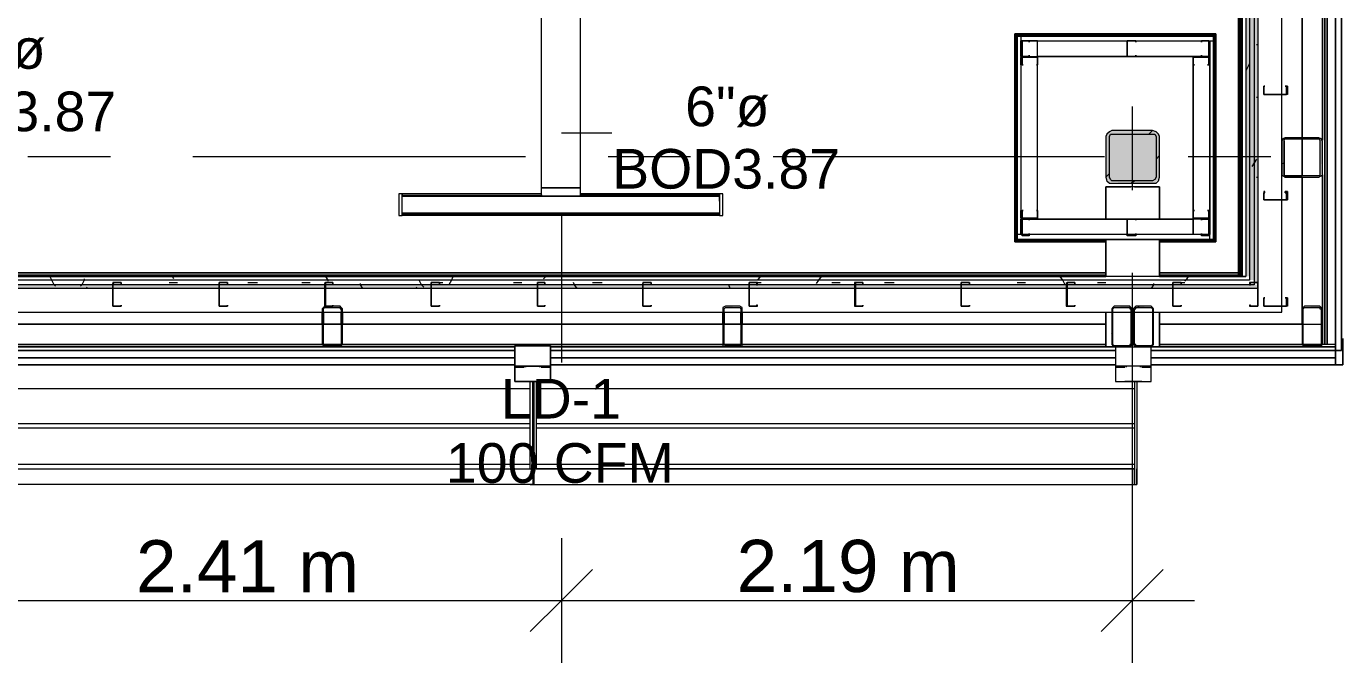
# Model space of a CAD drawing. Header units: metres. Extents: x -2 to 237, y -8 to 52.
# Drawn here: x 53.97 to 59.01, y 8.7 to 11.14 of the extents above; entities that cross this region are included whole.
import ezdxf

# ---------------------------------------------------------------- set-up
doc = ezdxf.new("R2010")
doc.units = ezdxf.units.M
doc.layers.add('HVAC - Ductos', color=5, linetype='Continuous', lineweight=0)
doc.layers.add('PDF3_Text', color=7, linetype='Continuous', lineweight=0)
doc.layers.add('PDF3_Geometry', color=7, linetype='Continuous', lineweight=0, true_color=0xaaaaaa)
doc.layers.add('PDF3_Solid Fills', color=7, linetype='Continuous', lineweight=0, true_color=0xffffff)
doc.styles.add('PDF Helvetica', font='')
doc.styles.get('PDF Helvetica').set_extended_font_data('Helvetica')

msp = doc.modelspace()

# ---------------------------------------------------------------- hatches: boundary and pattern name
at = {"layer": 'PDF3_Solid Fills', "lineweight": 0, "transparency": 33554559}
h = msp.add_hatch(color=256, dxfattribs=at)
h.paths.add_polyline_path([(58.6858, 35.7008), (58.6858, 47.9155), (58.6721, 47.9155), (58.6721, 35.7008)])
h.paths.add_polyline_path([(58.6858, 22.4869), (58.6721, 22.4869), (58.6721, 10.1576), (58.6858, 10.1576)])
h.paths.add_polyline_path([(58.6858, 23.9902), (58.6721, 23.9902), (58.6721, 22.5006), (58.6858, 22.5006)])
h.paths.add_polyline_path([(58.6858, 34.1699), (58.6721, 34.1699), (58.6721, 24.0086), (58.6858, 24.0086)])
h.paths.add_polyline_path([(58.6858, 35.6871), (58.6721, 35.6871), (58.6721, 34.1837), (58.6858, 34.1837)])
h = msp.add_hatch(color=256, dxfattribs=at)
h.paths.add_polyline_path([(58.6399, 35.7008), (58.6537, 35.7008), (58.6537, 47.8834), (58.6399, 47.8834)])
h.paths.add_polyline_path([(58.6399, 24.0086), (58.6537, 24.0086), (58.6537, 34.1699), (58.6399, 34.1699)])
h.paths.add_polyline_path([(58.6399, 22.5006), (58.6537, 22.5006), (58.6537, 23.9902), (58.6399, 23.9902)])
h.paths.add_polyline_path([(58.6537, 22.4869), (58.6399, 22.4869), (58.6399, 10.1851), (58.6537, 10.1851)])
h.paths.add_polyline_path([(58.6399, 34.1837), (58.6537, 34.1837), (58.6537, 35.6871), (58.6399, 35.6871)])
h = msp.add_hatch(color=256, dxfattribs=at)
h.paths.add_polyline_path([(58.6537, 35.7008), (58.6721, 35.7008), (58.6721, 47.8972), (58.6537, 47.8972)])
h.paths.add_polyline_path([(58.6537, 24.0086), (58.6721, 24.0086), (58.6721, 34.1699), (58.6537, 34.1699)])
h.paths.add_polyline_path([(58.6537, 22.5006), (58.6721, 22.5006), (58.6721, 23.9902), (58.6537, 23.9902)])
h.paths.add_polyline_path([(58.6721, 22.4869), (58.6537, 22.4869), (58.6537, 10.1714), (58.6721, 10.1714)])
h.paths.add_polyline_path([(58.6537, 34.1837), (58.6721, 34.1837), (58.6721, 35.6871), (58.6537, 35.6871)])
msp.add_hatch(color=256, dxfattribs=at).paths.add_polyline_path([(58.1037, 10.5655), (58.1083, 10.5655), (58.1083, 10.5564), (58.1129, 10.5564), (58.1129, 10.5472), (58.1175, 10.5472), (58.2962, 10.5426), (58.2962, 10.5472), (58.3054, 10.5564), (58.3099, 10.7306), (58.2962, 10.7443), (58.1175, 10.7443), (58.1129, 10.7397), (58.1083, 10.7352), (58.1037, 10.726)])
h = msp.add_hatch(color=256, dxfattribs=at)
h.paths.add_polyline_path([(58.7775, 10.5747), (58.7821, 10.5747), (58.7866, 10.5701), (58.7866, 10.7122), (58.9241, 10.7122), (58.9241, 10.5701), (58.9287, 10.5747), (58.9333, 10.712), (58.9333, 10.7122), (58.9287, 10.7168), (58.7821, 10.7168), (58.7775, 10.7076)])
h.paths.add_polyline_path([(58.7912, 10.5701), (58.9177, 10.5656), (58.9195, 10.5656), (58.9195, 10.5701)])
h = msp.add_hatch(color=256, dxfattribs=at)
h.paths.add_polyline_path([(7.6086, 10.1393), (7.6086, 10.153), (7.0265, 10.153), (7.0265, 10.1393)])
h.paths.add_polyline_path([(57.9571, 10.153), (57.9571, 10.1393), (58.6858, 10.1393), (58.6858, 10.153)])
h.paths.add_polyline_path([(57.1457, 10.153), (57.1457, 10.1393), (57.9525, 10.1393), (57.9525, 10.153)])
h.paths.add_polyline_path([(55.1153, 10.153), (55.1153, 10.1393), (57.1412, 10.1393), (57.1412, 10.153)])
h.paths.add_polyline_path([(53.0849, 10.153), (53.0849, 10.1393), (55.1107, 10.1393), (55.1107, 10.153)])
h.paths.add_polyline_path([(52.2736, 10.153), (52.2736, 10.1393), (53.0803, 10.1393), (53.0803, 10.153)])
h.paths.add_polyline_path([(50.2432, 10.153), (50.2432, 10.1393), (52.2691, 10.1393), (52.2691, 10.153)])
h.paths.add_polyline_path([(47.4015, 10.153), (47.4015, 10.1393), (50.2386, 10.1393), (50.2386, 10.153)])
h.paths.add_polyline_path([(45.3711, 10.153), (45.3711, 10.1393), (47.3969, 10.1393), (47.3969, 10.153)])
h.paths.add_polyline_path([(42.5294, 10.153), (42.5294, 10.1393), (45.3665, 10.1393), (45.3665, 10.153)])
h.paths.add_polyline_path([(40.4989, 10.153), (40.4989, 10.1393), (42.5248, 10.1393), (42.5248, 10.153)])
h.paths.add_polyline_path([(39.6877, 10.153), (39.6877, 10.1393), (40.4943, 10.1393), (40.4943, 10.153)])
h.paths.add_polyline_path([(37.6572, 10.153), (37.6572, 10.1393), (39.6831, 10.1393), (39.6831, 10.153)])
h.paths.add_polyline_path([(35.6268, 10.153), (35.6268, 10.1393), (37.6527, 10.1393), (37.6527, 10.153)])
h.paths.add_polyline_path([(34.8155, 10.153), (34.8155, 10.1393), (35.6222, 10.1393), (35.6222, 10.153)])
h.paths.add_polyline_path([(32.7851, 10.153), (32.7851, 10.1393), (34.8109, 10.1393), (34.8109, 10.153)])
h.paths.add_polyline_path([(30.7546, 10.153), (30.7546, 10.1393), (32.7805, 10.1393), (32.7805, 10.153)])
h.paths.add_polyline_path([(29.9434, 10.153), (29.9434, 10.1393), (30.75, 10.1393), (30.75, 10.153)])
h.paths.add_polyline_path([(27.913, 10.153), (27.913, 10.1393), (29.9388, 10.1393), (29.9388, 10.153)])
h.paths.add_polyline_path([(25.0712, 10.153), (25.0712, 10.1393), (27.9084, 10.1393), (27.9084, 10.153)])
h.paths.add_polyline_path([(23.0408, 10.153), (23.0408, 10.1393), (25.0666, 10.1393), (25.0666, 10.153)])
h.paths.add_polyline_path([(20.1991, 10.153), (20.1991, 10.1393), (23.0362, 10.1393), (23.0362, 10.153)])
h.paths.add_polyline_path([(18.1687, 10.153), (18.1687, 10.1393), (20.1945, 10.1393), (20.1945, 10.153)])
h.paths.add_polyline_path([(17.3574, 10.153), (17.3574, 10.1393), (18.1641, 10.1393), (18.1641, 10.153)])
h.paths.add_polyline_path([(15.327, 10.153), (15.327, 10.1393), (17.3528, 10.1393), (17.3528, 10.153)])
h.paths.add_polyline_path([(13.2966, 10.153), (13.2966, 10.1393), (15.3224, 10.1393), (15.3224, 10.153)])
h.paths.add_polyline_path([(12.4853, 10.153), (12.4853, 10.1393), (13.292, 10.1393), (13.292, 10.153)])
h.paths.add_polyline_path([(10.4548, 10.153), (10.4548, 10.1393), (12.4807, 10.1393), (12.4807, 10.153)])
h.paths.add_polyline_path([(8.4244, 10.153), (8.4244, 10.1393), (10.4502, 10.1393), (10.4502, 10.153)])
h.paths.add_polyline_path([(7.6131, 10.153), (7.6131, 10.1393), (8.4198, 10.1393), (8.4198, 10.153)])
h = msp.add_hatch(color=256, dxfattribs=at)
h.paths.add_polyline_path([(55.1061, 10.0706), (55.1703, 10.066), (55.1749, 10.0614), (55.1749, 9.9238), (55.1795, 10.066), (55.1749, 10.0706)])
h.paths.add_polyline_path([(55.1749, 9.9238), (55.1703, 9.9238), (55.1749, 9.9193)])
h.paths.add_polyline_path([(55.1061, 10.066), (55.1016, 10.066), (55.1016, 9.9238)])
h.paths.add_polyline_path([(55.1107, 9.9193), (55.1107, 9.9238), (55.1061, 9.9238)])
h.paths.add_polyline_path([(55.1107, 9.9193), (55.1698, 9.9147), (55.1703, 9.9147), (55.1703, 9.9193)])
h = msp.add_hatch(color=256, dxfattribs=at)
h.paths.add_polyline_path([(56.7057, 10.066), (56.7012, 9.9238), (56.7103, 9.9193), (56.7103, 10.066)])
h.paths.add_polyline_path([(56.6416, 10.066), (56.7012, 10.0706), (56.637, 10.0706), (56.637, 9.9193), (56.6462, 9.9238), (56.6416, 9.9238)])
h.paths.add_polyline_path([(56.6462, 9.9193), (56.7006, 9.9147), (56.7012, 9.9147), (56.7012, 9.9193)])
h = msp.add_hatch(color=256, dxfattribs=at)
h.paths.add_polyline_path([(58.1312, 10.0706), (58.1954, 10.066), (58.1999, 10.0614), (58.1999, 9.9238), (58.2045, 10.066), (58.1999, 10.0706)])
h.paths.add_polyline_path([(58.1999, 9.9238), (58.1954, 9.9238), (58.1999, 9.9193)])
h.paths.add_polyline_path([(58.1312, 10.066), (58.1267, 10.066), (58.1267, 9.9238)])
h.paths.add_polyline_path([(58.1358, 9.9193), (58.1358, 9.9238), (58.1312, 9.9238)])
h.paths.add_polyline_path([(58.1358, 9.9193), (58.1948, 9.9147), (58.1954, 9.9147), (58.1954, 9.9193)])
h = msp.add_hatch(color=256, dxfattribs=at)
h.paths.add_polyline_path([(58.287, 10.066), (58.2825, 10.066), (58.2825, 9.9238), (58.287, 10.0654)])
h.paths.add_polyline_path([(58.2183, 10.066), (58.2779, 10.0706), (58.2137, 10.0706), (58.2091, 10.066), (58.2091, 9.9238), (58.2137, 10.0614)])
h.paths.add_polyline_path([(58.2183, 9.9193), (58.2183, 9.9238), (58.2137, 9.9238)])
h.paths.add_polyline_path([(58.2183, 9.9193), (58.2773, 9.9147), (58.2779, 9.9147), (58.2779, 9.9193)])
h = msp.add_hatch(color=256, dxfattribs=at)
h.paths.add_polyline_path([(58.8645, 9.9193), (58.9236, 9.9147), (58.9241, 9.9147), (58.9241, 9.9193)])
h.paths.add_polyline_path([(58.8645, 9.9193), (58.8645, 9.9238), (58.86, 9.9238)])
h.paths.add_polyline_path([(58.86, 10.066), (58.8554, 10.066), (58.8554, 9.9238)])
h.paths.add_polyline_path([(58.9287, 9.9238), (58.9241, 9.9238), (58.9287, 9.9193)])
h.paths.add_polyline_path([(58.86, 10.0706), (58.9241, 10.066), (58.9287, 10.0614), (58.9287, 9.9238), (58.9333, 10.0652), (58.9333, 10.066), (58.9287, 10.0706)])

# ---------------------------------------------------------------- linework, layer by layer
at = {"layer": 'HVAC - Ductos', "lineweight": 0}
for points in [[(55.9403, 11.2484), (55.9403, 10.5243), (55.9449, 10.5243), (55.9495, 10.5243), (55.9633, 10.5243), (55.977, 10.5243), (55.9953, 10.5243), (56.0183, 10.5243), (56.0366, 10.5243), (56.0549, 10.5243), (56.0733, 10.5243), (56.0825, 10.5243), (56.0916, 10.5243), (56.087, 10.5243), (56.0825, 10.5243), (56.0687, 10.5243), (56.0549, 10.5243), (56.0366, 10.5243), (56.0183, 10.5243), (55.9999, 10.5243), (55.9816, 10.5243), (55.9633, 10.5243), (55.9541, 10.5243), (55.9449, 10.5243), (55.9403, 10.5243), (55.9403, 10.4922), (55.9449, 10.4922), (55.9541, 10.4922), (55.9633, 10.4922), (55.9816, 10.4922), (55.9999, 10.4922), (56.0183, 10.4922), (56.0366, 10.4922), (56.0549, 10.4922), (56.0687, 10.4922), (56.0825, 10.4922), (56.087, 10.4922), (56.0916, 10.4922), (56.0916, 10.5243), (56.0916, 11.2484)], [(56.0183, 10.7352), (56.2107, 10.7352)], [(55.4087, 10.4738), (55.4087, 10.4784), (55.4087, 10.483), (55.4087, 10.5014), (55.4087, 10.4968), (55.9449, 10.4968)], [(55.9403, 10.5014), (55.4087, 10.5014)], [(56.6233, 10.4738), (56.6233, 10.4784), (56.6233, 10.483), (56.6233, 10.5014), (56.6233, 10.4968), (56.0916, 10.4968)], [(56.6233, 10.5014), (56.0916, 10.5014)], [(55.4087, 10.4784), (55.4087, 10.483), (55.4087, 10.4876)], [(56.6233, 10.451), (56.6233, 10.4418), (56.6233, 10.4234), (56.6233, 10.4188), (55.4087, 10.4188), (55.4087, 10.4234), (55.4087, 10.4418), (55.4087, 10.451)], [(55.4087, 10.4372), (55.4087, 10.4418), (55.4087, 10.4464)], [(56.6233, 10.4876), (56.6233, 10.483), (56.6233, 10.4784)], [(56.6233, 10.4464), (56.6233, 10.4418), (56.6233, 10.4372)], [(55.4087, 10.4234), (56.6233, 10.4234)], [(56.0183, 10.4188), (56.0183, 9.8551)]]:
    msp.add_lwpolyline(points, dxfattribs=at)
for points in [[(55.3949, 10.4188), (55.4087, 10.4188), (55.4087, 10.5014), (55.3949, 10.5014)], [(55.4087, 10.4922), (56.6233, 10.4922)], [(56.6233, 10.428), (55.4087, 10.428), (55.4087, 10.4922), (56.6233, 10.4922)], [(56.637, 10.4188), (56.637, 10.5014), (56.6233, 10.5014), (56.6233, 10.4188)]]:
    msp.add_lwpolyline(points, close=True, dxfattribs=at)
at = {"layer": 'HVAC - Ductos', "color": 252, "lineweight": 0, "true_color": 0x939598}
for points in [[(56.0183, 9.1814), (56.0183, 8.943), (56.0183, 8.7047)], [(58.2045, 9.1814), (58.2045, 8.943), (58.2045, 8.7047)], [(56.1374, 9.0622), (56.0183, 8.943), (55.8991, 8.8238)], [(58.3237, 9.0622), (58.2045, 8.943), (58.0854, 8.8238)], [(53.6074, 8.943), (56.0183, 8.943), (58.4429, 8.943)]]:
    msp.add_lwpolyline(points, dxfattribs=at)
at = {"layer": 'PDF3_Geometry', "lineweight": 0}
for points in [[(44.8348, 23.9902), (44.8348, 23.9857), (45.261, 23.9857), (45.3756, 23.9857), (45.3756, 24.1094), (44.8348, 24.1094), (44.8348, 34.0599), (45.3206, 34.0599), (45.3206, 34.1699), (58.6399, 34.1699), (58.6399, 24.0086), (57.0037, 24.0086), (57.0037, 23.9902), (58.6399, 23.9902), (58.6399, 22.5006), (57.5812, 22.5006), (57.5812, 22.4869), (58.6399, 22.4869), (58.6399, 10.1851), (7.0265, 10.1851)], [(58.6537, 22.4869), (58.6537, 10.1851), (58.6537, 10.1714), (7.0265, 10.1714)], [(58.6858, 22.4869), (58.6858, 10.1851), (58.6858, 10.153), (58.6858, 10.1393), (58.3604, 10.1393), (57.9571, 10.1393), (57.5491, 10.1393), (57.1457, 10.1393)], [(58.6721, 22.4869), (58.6721, 10.1851), (58.6721, 10.1714), (58.6721, 10.1622), (58.6721, 10.153), (58.3604, 10.153), (57.9571, 10.153)], [(58.6262, 15.1397), (58.6262, 10.1851), (58.6262, 15.1397)], [(59.0066, 10.6434), (59.0066, 12.1743)], [(59.0066, 12.1743), (59.0066, 10.6434)], [(7.0265, 10.0476), (58.7775, 10.0476), (58.7775, 10.0706), (58.7775, 10.1393), (58.7775, 10.1851), (58.7775, 10.4784), (58.7775, 10.8818), (58.7775, 11.2897), (58.7775, 11.693)], [(57.7645, 11.1064), (57.7645, 10.3272), (57.7645, 11.1064)], [(58.5162, 11.1064), (57.7645, 11.1064), (58.5162, 11.1064)], [(58.5162, 10.3272), (58.5162, 11.1064), (58.5162, 10.3272)], [(58.2045, 10.836), (58.2045, 10.5151)], [(58.2687, 10.7306), (58.2825, 10.7443)], [(58.7821, 10.5701), (58.7775, 10.5747), (58.7775, 10.703), (58.7821, 10.7122)], [(58.7866, 10.7168), (58.7912, 10.7168), (58.8554, 10.7168)], [(58.7866, 10.7122), (58.7866, 10.7076)], [(58.7866, 10.703), (58.7866, 10.5747), (58.7866, 10.5701)], [(58.8554, 10.7122), (58.7912, 10.7122)], [(58.8737, 10.7122), (58.8783, 10.7168)], [(54.2903, 10.6434), (53.9741, 10.6434)], [(55.8807, 10.6434), (54.6065, 10.6434)], [(56.5133, 10.6434), (56.197, 10.6434)], [(58.0991, 10.6434), (56.8295, 10.6434)], [(58.2962, 10.6343), (58.3099, 10.648)], [(58.7362, 10.6434), (58.4199, 10.6434)], [(59.0066, 10.6022), (59.0066, 10.6801)], [(58.7775, 10.616), (58.7866, 10.6206)], [(58.1037, 10.5655), (58.1175, 10.5793)], [(58.1999, 10.5426), (58.2137, 10.5518)], [(58.8554, 10.5655), (58.7912, 10.5655), (58.7866, 10.5655)], [(58.7912, 10.5701), (58.8554, 10.5701)], [(58.9333, 10.0614), (58.9333, 10.5747), (58.9333, 9.9238)], [(58.2275, 10.5288), (58.2229, 10.5288), (58.2183, 10.5288), (58.2137, 10.5288), (58.2183, 10.5288), (58.2229, 10.5288), (58.2275, 10.5288), (58.3099, 10.5288), (58.1037, 10.5288), (58.1862, 10.5288), (58.1908, 10.5288), (58.1954, 10.5288), (58.1999, 10.5288), (58.1954, 10.5288), (58.1908, 10.5288), (58.1862, 10.5288)], [(58.3099, 10.4051), (58.3099, 10.5288), (58.3099, 10.4051)], [(57.7645, 10.3272), (58.5162, 10.3272), (57.7645, 10.3272)], [(58.2045, 10.1988), (58.2045, 9.2684)], [(55.1107, 10.1393), (54.7074, 10.1393), (54.2995, 10.1393), (53.8962, 10.1393), (53.4882, 10.1393), (53.0849, 10.1393), (52.677, 10.1393), (52.2736, 10.1393)], [(55.1107, 10.153), (54.7074, 10.153), (54.2995, 10.153), (53.8962, 10.153), (53.4882, 10.153), (53.0849, 10.153)], [(53.7083, 10.1851), (58.1037, 10.1851)], [(58.1037, 10.1851), (53.7083, 10.1851)], [(53.7083, 10.1851), (58.1037, 10.1851)], [(53.7083, 10.1851), (58.1037, 10.1851)], [(57.1412, 10.153), (56.7379, 10.153), (56.3299, 10.153), (55.9266, 10.153), (55.5187, 10.153), (55.1153, 10.153)], [(57.1412, 10.1393), (56.7379, 10.1393), (56.3299, 10.1393), (55.9266, 10.1393), (55.5187, 10.1393), (55.1153, 10.1393)], [(57.9525, 10.153), (57.5491, 10.153), (57.1457, 10.153)], [(58.3099, 10.1851), (58.6216, 10.1851)], [(58.3099, 10.1851), (58.6216, 10.1851)], [(55.1153, 10.0706), (55.1107, 10.0706), (55.1061, 10.066), (55.1016, 10.0614), (55.1016, 9.9238), (55.1061, 9.9193), (55.1107, 9.9147), (55.1703, 9.9147), (55.1749, 9.9193), (55.1795, 9.9238), (55.1795, 10.0614), (55.1749, 10.066), (55.1703, 10.0706), (55.1428, 10.0706)], [(55.1016, 10.0018), (55.1016, 10.0476)], [(55.1061, 10.0476), (55.1061, 10.0018)], [(55.1749, 10.0018), (55.1749, 10.0476)], [(55.1795, 10.0476), (55.1795, 10.0018)], [(56.637, 10.0018), (56.637, 10.0476)], [(56.6416, 10.0476), (56.6416, 10.0018)], [(56.7057, 10.0522), (56.7103, 10.0568)], [(56.7057, 10.0018), (56.7057, 10.0476)], [(56.7103, 10.0476), (56.7103, 10.0018)], [(58.1999, 10.0338), (58.2045, 10.0384)], [(58.2091, 10.0476), (58.2137, 10.0522)], [(58.2275, 10.066), (58.2321, 10.0706)], [(58.8554, 10.0018), (58.8554, 10.0614)], [(55.1749, 10.0293), (55.1795, 10.0338)], [(58.9837, 10.0018), (58.9837, 9.9238), (58.9837, 9.9147), (58.9837, 9.901), (58.9837, 9.8734), (58.9837, 9.8459), (58.2779, 9.8459), (58.9837, 9.8459), (58.9837, 9.8597), (58.9837, 9.8872), (58.9837, 9.901), (58.9929, 9.901)], [(58.86, 10.0018), (58.9287, 10.0018)], [(55.1016, 9.956), (55.1061, 9.9606)], [(56.637, 9.9788), (56.6416, 9.9834)], [(58.1267, 9.9651), (58.1312, 9.9697)], [(58.1404, 9.9147), (58.1037, 9.9147), (58.3099, 9.9147), (58.2779, 9.9147)], [(58.1404, 9.9193), (58.1404, 9.9147), (58.1404, 9.8459), (58.1404, 9.8414), (58.1404, 9.8368), (58.1404, 9.8322), (58.1404, 9.7864), (58.1404, 9.7818), (58.1816, 9.7818), (58.1771, 9.7818), (58.1816, 9.7818), (58.2366, 9.7818), (58.2412, 9.7818), (58.2366, 9.7818), (58.2779, 9.7818), (58.2779, 9.7864), (58.2779, 9.8322), (58.2779, 9.8368), (58.2779, 9.8414), (58.2779, 9.8459), (58.2779, 9.9147), (58.2779, 9.9193)], [(58.1862, 9.9147), (58.1908, 9.9147), (58.1954, 9.9147), (58.1999, 9.9147)], [(58.2137, 9.9147), (58.2183, 9.9147), (58.2229, 9.9147), (58.2275, 9.9147)], [(58.9837, 9.9238), (58.9287, 9.9238), (58.86, 9.9238), (58.9287, 9.9238)], [(58.9837, 9.8872), (58.9837, 9.8597)], [(55.1016, 9.8459), (55.1749, 9.8459)], [(55.8807, 9.8368), (55.8807, 9.8414)], [(55.8807, 9.8368), (55.8807, 9.8414)], [(55.8807, 9.8414), (55.8807, 9.8368)], [(55.8807, 9.8414), (55.8807, 9.8368)], [(55.9357, 9.8368), (55.9357, 9.8414)], [(55.9357, 9.8368), (55.9357, 9.8414)], [(55.9357, 9.8368), (55.9357, 9.8414)], [(55.9357, 9.8368), (55.9357, 9.8414)], [(56.6325, 9.8459), (56.7103, 9.8459)], [(58.2779, 9.8414), (58.1404, 9.8414)], [(58.1404, 9.8368), (58.1771, 9.8368)], [(58.2412, 9.8368), (58.2779, 9.8368)], [(53.6212, 9.7818), (53.6212, 9.4472), (55.8991, 9.4472), (55.8991, 9.7818), (55.8807, 9.7818), (55.8761, 9.7818), (55.8807, 9.7818), (55.9357, 9.7818), (55.9403, 9.7818), (55.9357, 9.7818), (55.9403, 9.7818), (55.9357, 9.7818), (55.8807, 9.7818), (55.8761, 9.7818), (55.8807, 9.7818), (55.8395, 9.7818), (55.8807, 9.7818), (55.9357, 9.7818), (55.9266, 9.7818), (55.9357, 9.7818), (55.922, 9.7818), (55.9129, 9.7818), (55.9129, 9.4472)], [(55.8991, 9.7543), (53.6212, 9.7543)], [(55.8899, 9.7818), (55.8807, 9.7818), (55.8899, 9.7818)], [(55.8899, 9.7818), (55.8807, 9.7818), (55.8899, 9.7818)], [(55.8991, 9.7818), (55.8945, 9.7818), (55.9083, 9.7818)], [(55.922, 9.7818), (55.922, 9.4472), (58.2137, 9.4472), (55.9083, 9.4472), (55.9083, 9.7818), (55.9129, 9.7818)], [(58.2137, 9.7543), (55.922, 9.7543)], [(58.2091, 9.7818), (58.2229, 9.7818), (58.2366, 9.7818), (58.2275, 9.7818), (58.2366, 9.7818), (58.1816, 9.7818), (58.2137, 9.7818), (58.2137, 9.4472), (58.2137, 9.4334), (58.2137, 9.4151), (58.2137, 9.406), (58.2137, 9.3922), (58.2137, 9.3876), (58.2229, 9.3876)], [(58.1908, 9.7818), (58.1816, 9.7818), (58.1908, 9.7818)], [(58.2229, 9.7818), (58.2229, 9.4472), (58.2229, 9.4334), (58.2229, 9.4151), (58.2229, 9.406), (58.2229, 9.3922), (58.2229, 9.3876), (58.2229, 9.3922), (58.2229, 9.406), (58.2229, 9.4151), (58.2229, 9.4334), (58.2229, 9.4472)], [(53.6212, 9.6214), (55.8991, 9.6214)], [(55.8991, 9.603), (53.6212, 9.603)], [(55.922, 9.6214), (58.2137, 9.6214)], [(58.2137, 9.603), (55.922, 9.603)], [(53.6074, 9.4472), (55.9129, 9.4472), (55.9083, 9.4472), (55.9129, 9.4472), (55.9129, 9.4334), (55.9129, 9.4151), (55.9129, 9.406), (55.9129, 9.3922), (55.9129, 9.3876), (53.6074, 9.3876)], [(53.6212, 9.4655), (55.8991, 9.4655)], [(55.9083, 9.4472), (55.9083, 9.4334), (55.9083, 9.4151), (55.9083, 9.406), (55.9083, 9.3922), (55.9083, 9.3876), (58.2137, 9.3876), (58.2137, 9.3922), (58.2137, 9.406), (58.2137, 9.4151), (58.2137, 9.4334), (58.2137, 9.4472)], [(55.922, 9.4655), (58.2137, 9.4655)], [(55.8991, 9.3876), (55.9083, 9.3876)], [(55.9129, 9.3876), (55.922, 9.3876)], [(58.2045, 9.2684), (58.2045, 8.7918)]]:
    msp.add_lwpolyline(points, dxfattribs=at)
for points in [[(58.3099, 10.1851), (58.6262, 10.1851), (58.6262, 15.1397), (58.6262, 10.1851), (58.6262, 15.1397), (58.6262, 10.1851)], [(58.6124, 15.1397), (58.617, 10.1943), (58.6124, 15.1397), (58.6124, 10.1943)], [(58.6216, 15.1397), (58.6216, 10.1851)], [(58.6216, 15.1397), (58.6216, 10.1851)], [(58.6262, 10.1851), (58.6262, 15.1397)], [(58.9425, 12.1743), (58.9425, 10.6434)], [(58.9517, 12.1743), (58.9517, 10.6434)], [(58.9837, 12.1743), (58.9837, 10.6434)], [(58.8554, 12.1376), (58.8554, 10.7168)], [(58.9333, 12.1468), (58.9333, 10.7076)], [(57.7553, 10.318), (58.1037, 10.318), (57.7553, 10.318), (57.7553, 11.1155), (57.7553, 11.111), (57.7599, 11.1064), (57.7553, 11.111), (57.7599, 11.1064), (57.7553, 11.111), (57.7553, 11.1155)], [(58.5025, 11.088), (58.5162, 11.088), (58.5162, 10.3272), (58.3099, 10.3272), (58.5162, 10.3272), (58.4383, 10.3272), (57.7645, 10.3272), (58.1037, 10.3272), (57.7645, 10.3272), (58.1037, 10.3272), (57.7645, 10.3272), (57.7599, 10.3226), (57.7553, 10.318), (58.1037, 10.318), (57.7553, 10.318), (57.7553, 11.1155), (57.7553, 10.318), (57.7599, 10.3226), (58.1037, 10.3226), (57.7599, 10.3226), (57.7599, 11.111), (58.5208, 11.111), (58.5208, 10.3226), (58.5254, 10.318), (58.3099, 10.318), (58.5254, 10.318), (58.5208, 10.3226), (58.5162, 10.3272), (58.5162, 11.1064), (57.8425, 11.1064), (57.7645, 11.1064), (57.7783, 11.1064), (57.7783, 10.3456), (57.7783, 10.4051), (57.8425, 10.4051), (58.4383, 10.4051), (58.4383, 10.3456), (58.4383, 10.4051), (58.4383, 11.0284), (58.5025, 11.0284), (58.5025, 10.3456), (58.4383, 10.3456), (57.7783, 10.3456), (57.7645, 10.3456), (57.7645, 11.1064), (58.5162, 11.1064), (57.7645, 11.1064), (58.5162, 11.1064), (58.5208, 11.1064), (58.5208, 11.111), (58.5208, 10.3226), (58.3099, 10.3226), (58.5208, 10.3226), (58.5254, 10.318), (58.3099, 10.318), (58.5254, 10.318), (58.5254, 11.1155), (57.7553, 11.1155), (58.5254, 11.1155), (58.5254, 11.111), (58.5208, 11.1064), (58.5254, 11.111), (58.5208, 11.1064), (58.5254, 11.111), (58.5254, 11.1155), (57.7553, 11.1155), (58.5254, 11.1155), (58.5254, 10.318), (58.5254, 11.1155), (58.5254, 10.318), (58.5208, 10.3226), (58.5162, 10.3272), (58.5162, 11.1064), (58.5162, 10.3272), (58.5025, 10.3272), (58.5025, 11.088), (58.5025, 11.0284), (58.4383, 11.0284), (57.8425, 11.0284), (58.4383, 11.0284), (58.4383, 10.4051), (57.8425, 10.4051), (57.8425, 11.0284), (57.8425, 11.088)], [(57.7645, 11.1064), (57.7645, 10.3272), (57.7645, 11.1064), (57.7599, 11.1064), (57.7599, 11.111), (57.7599, 10.3226), (57.7553, 10.318), (57.7599, 10.3226), (57.7645, 10.3272), (58.1037, 10.3272), (57.7645, 10.3272)], [(57.7645, 11.1064), (57.7645, 10.3272), (57.7645, 11.1064), (57.7599, 11.1064), (57.7599, 11.111), (58.5208, 11.111), (58.5208, 11.1064), (58.5162, 11.1064), (57.7645, 11.1064), (58.5162, 11.1064), (57.7645, 11.1064), (57.7645, 10.3272), (57.7645, 10.4051)], [(58.5162, 11.088), (58.5162, 11.1064), (57.7783, 11.1064), (57.7783, 11.088)], [(58.5162, 10.3272), (58.3099, 10.3272), (58.5162, 10.3272), (58.3099, 10.3272), (58.5162, 10.3272), (58.5162, 11.0284), (58.5162, 11.1064), (58.5162, 10.3272), (58.5162, 11.1064)], [(57.7829, 11.0284), (57.7783, 11.0284), (57.7783, 11.088), (57.7829, 11.088), (57.8103, 11.088), (57.8103, 11.0834), (57.8103, 11.088), (57.7829, 11.088), (57.7829, 11.0284), (57.8103, 11.0284)], [(57.8425, 11.0284), (57.8425, 11.088), (57.7783, 11.088), (57.7783, 10.4051), (57.8425, 10.4051)], [(58.1862, 11.0284), (58.1862, 11.088), (58.2183, 11.088), (58.2183, 11.0834), (58.2183, 11.088), (58.1862, 11.088), (58.1862, 11.0284), (58.2183, 11.0284)], [(58.4704, 11.0834), (58.4704, 11.088)], [(58.4979, 11.088), (58.5025, 11.088), (58.5025, 11.0284), (58.4979, 11.0284), (58.4704, 11.0284), (58.4704, 11.033), (58.4704, 11.0284), (58.4979, 11.0284), (58.4979, 11.088), (58.4704, 11.088)], [(57.7783, 11.0239), (57.7829, 11.0239), (57.7829, 11.0284), (57.8425, 11.0284), (57.8425, 11.0239), (57.8425, 10.9964), (57.8379, 10.9964), (57.8425, 10.9964), (57.8425, 11.0239), (57.7829, 11.0239), (57.7829, 10.9964), (57.7874, 10.9964), (57.7783, 10.9964)], [(57.8103, 11.033), (57.8103, 11.0284)], [(58.2183, 11.033), (58.2183, 11.0284)], [(58.4383, 11.0239), (58.4383, 11.0284), (58.4979, 11.0284), (58.4979, 11.0239), (58.5025, 11.0239), (58.5025, 10.9964), (58.4933, 10.9964), (58.4979, 10.9964), (58.4979, 11.0239), (58.4383, 11.0239), (58.4383, 10.9964)], [(58.4429, 10.9964), (58.4383, 10.9964)], [(58.7087, 10.9139), (58.7087, 10.8864), (58.7087, 10.8818), (58.7958, 10.8818), (58.8004, 10.8864), (58.8004, 10.9139), (58.7912, 10.9139), (58.7958, 10.9139), (58.7958, 10.8864), (58.7958, 10.8818), (58.7087, 10.8818), (58.7087, 10.8864), (58.7087, 10.9139), (58.7133, 10.9139)], [(58.7958, 10.8818), (58.7958, 10.8864), (58.7958, 10.9139), (58.7912, 10.9139), (58.8004, 10.9139), (58.8004, 10.8864), (58.8004, 10.8818), (58.7958, 10.8818), (58.7775, 10.8818)], [(58.3099, 10.5655), (58.3099, 10.7214), (58.3054, 10.7306), (58.2962, 10.7397), (58.2825, 10.7443), (58.1267, 10.7443), (58.1175, 10.7397), (58.1083, 10.7306), (58.1037, 10.7214), (58.1037, 10.5655), (58.1083, 10.5518), (58.1175, 10.5426), (58.1267, 10.5426), (58.2825, 10.5426), (58.2962, 10.5426), (58.3054, 10.5518)], [(58.2962, 10.5655), (58.2917, 10.5564), (58.2825, 10.5518), (58.1267, 10.5518), (58.1221, 10.5564), (58.1175, 10.5655), (58.1175, 10.7214), (58.1221, 10.7306), (58.1267, 10.7306), (58.2825, 10.7306), (58.2917, 10.7306), (58.2962, 10.7214)], [(58.7775, 10.5747), (58.7821, 10.5701), (58.7912, 10.5655), (58.9195, 10.5655), (58.9287, 10.5701), (58.9333, 10.5747), (58.9333, 10.703), (58.9287, 10.7122), (58.9195, 10.7168), (58.7912, 10.7168), (58.7821, 10.7122), (58.7775, 10.703)], [(58.7866, 10.5747), (58.7866, 10.703), (58.7866, 10.7076), (58.7912, 10.7122), (58.9195, 10.7122), (58.9241, 10.7076), (58.9241, 10.703), (58.9241, 10.5747), (58.9241, 10.5701), (58.9195, 10.5701), (58.7912, 10.5701), (58.7866, 10.5701)], [(58.8554, 10.7122), (58.8554, 10.6434)], [(58.8554, 10.6434), (58.8554, 10.5701)], [(58.9425, 10.6434), (58.9425, 9.9238)], [(58.9517, 10.6434), (58.9517, 9.9238)], [(59.0066, 9.901), (59.0066, 10.6434), (59.0066, 9.901), (58.9929, 9.901), (58.9837, 9.901)], [(58.9837, 10.6434), (58.9837, 9.901)], [(58.8554, 10.5655), (58.8554, 10.0018)], [(58.1037, 10.4051), (58.1037, 10.5288)], [(58.7087, 10.5106), (58.7087, 10.4784), (58.7958, 10.4784), (58.8004, 10.4784), (58.8004, 10.5106), (58.7912, 10.5106), (58.7912, 10.506), (58.7958, 10.506), (58.7958, 10.4784), (58.7087, 10.4784), (58.7087, 10.506), (58.7133, 10.506), (58.7133, 10.5106)], [(58.7958, 10.4784), (58.7958, 10.506), (58.7912, 10.506), (58.7912, 10.5106), (58.8004, 10.5106), (58.8004, 10.4784), (58.7958, 10.4784), (58.7775, 10.4784)], [(57.8425, 10.4097), (57.8425, 10.4051), (57.7829, 10.4051), (57.7783, 10.4097), (57.7783, 10.4372), (57.7874, 10.4372), (57.7829, 10.4372), (57.7829, 10.4097), (57.8425, 10.4097), (57.8425, 10.4372)], [(57.7829, 10.341), (57.7829, 10.3456), (57.7783, 10.3456), (57.7783, 10.4051), (57.7829, 10.4051), (57.8103, 10.4051), (57.8103, 10.4005), (57.8103, 10.4051), (57.7829, 10.4051), (57.7829, 10.3456), (57.8103, 10.3456), (57.8103, 10.3501), (57.8103, 10.341)], [(57.8379, 10.4372), (57.8425, 10.4372)], [(58.1862, 10.341), (58.1862, 10.3456), (58.1862, 10.4051), (58.2183, 10.4051), (58.2183, 10.4005), (58.2183, 10.4051), (58.1862, 10.4051), (58.1862, 10.3456), (58.2183, 10.3456), (58.2183, 10.3501), (58.2183, 10.341)], [(58.4979, 10.4097), (58.4979, 10.4051), (58.4383, 10.4051), (58.4383, 10.4097), (58.4383, 10.4372), (58.4429, 10.4372), (58.4383, 10.4372), (58.4383, 10.4097), (58.4979, 10.4097), (58.4979, 10.4372)], [(58.4704, 10.4005), (58.4704, 10.4051)], [(58.4979, 10.4051), (58.5025, 10.4051), (58.5025, 10.3456), (58.4979, 10.3456), (58.4979, 10.341), (58.4704, 10.341), (58.4704, 10.3501), (58.4704, 10.3456), (58.4979, 10.3456), (58.4979, 10.4051), (58.4704, 10.4051)], [(58.4933, 10.4372), (58.4979, 10.4372)], [(57.7645, 10.3456), (57.7645, 10.3272), (58.5025, 10.3272), (58.5025, 10.3456)], [(58.1037, 10.1851), (58.1037, 10.3272)], [(58.3099, 10.1851), (58.3099, 10.3272)], [(53.7083, 10.1988), (58.1037, 10.1988)], [(53.7083, 10.1988), (58.1037, 10.1988)], [(53.7083, 10.1897), (58.1037, 10.1897)], [(53.7083, 10.1897), (58.1037, 10.1897)], [(58.3099, 10.1988), (58.6124, 10.1988)], [(58.3099, 10.1988), (58.6124, 10.1988)], [(58.3099, 10.1897), (58.6262, 10.1897), (58.3099, 10.1897), (58.6216, 10.1897)], [(58.1037, 10.1851), (53.7083, 10.1851)], [(54.3315, 10.1622), (54.3041, 10.1622), (54.2995, 10.1622), (54.2995, 10.1576), (54.2995, 10.0706), (54.3041, 10.0706), (54.3315, 10.0706), (54.3315, 10.0751), (54.3315, 10.0706), (54.3041, 10.0706), (54.2995, 10.0706), (54.2995, 10.1576), (54.3041, 10.1576), (54.3041, 10.1622), (54.3315, 10.1622), (54.3315, 10.153)], [(54.7395, 10.1622), (54.7074, 10.1622), (54.7074, 10.1576), (54.7074, 10.0706), (54.7395, 10.0706), (54.7395, 10.0751), (54.7395, 10.0706), (54.7074, 10.0706), (54.7074, 10.1576), (54.7074, 10.1622), (54.7395, 10.1622), (54.7395, 10.153)], [(55.1428, 10.1622), (55.1153, 10.1622), (55.1107, 10.1576), (55.1107, 10.0706), (55.1153, 10.0706), (55.1428, 10.0706), (55.1428, 10.0751), (55.1428, 10.0706), (55.1153, 10.0706), (55.1153, 10.1576), (55.1153, 10.1622), (55.1428, 10.1622), (55.1428, 10.153)], [(55.5507, 10.1622), (55.5187, 10.1622), (55.5187, 10.1576), (55.5187, 10.0706), (55.5507, 10.0706), (55.5507, 10.0751), (55.5507, 10.0706), (55.5187, 10.0706), (55.5187, 10.1576), (55.5187, 10.1622), (55.5507, 10.1622), (55.5507, 10.153)], [(55.9541, 10.1622), (55.9266, 10.1622), (55.9266, 10.1576), (55.9266, 10.0706), (55.9541, 10.0706), (55.9541, 10.0751), (55.9541, 10.0706), (55.9266, 10.0706), (55.9266, 10.1576), (55.9266, 10.1622), (55.9541, 10.1622), (55.9541, 10.153)], [(56.362, 10.1622), (56.3345, 10.1622), (56.3299, 10.1622), (56.3299, 10.1576), (56.3299, 10.0706), (56.3345, 10.0706), (56.362, 10.0706), (56.362, 10.0751), (56.362, 10.0706), (56.3345, 10.0706), (56.3299, 10.0706), (56.3299, 10.1576), (56.3345, 10.1622), (56.362, 10.1622), (56.362, 10.153)], [(56.7699, 10.1622), (56.7379, 10.1622), (56.7379, 10.1576), (56.7379, 10.0706), (56.7699, 10.0706), (56.7699, 10.0751), (56.7653, 10.0751), (56.7653, 10.0706), (56.7379, 10.0706), (56.7379, 10.1576), (56.7379, 10.1622), (56.7653, 10.1622), (56.7653, 10.153), (56.7699, 10.153)], [(57.1733, 10.1622), (57.1457, 10.1622), (57.1412, 10.1622), (57.1412, 10.1576), (57.1412, 10.0706), (57.1457, 10.0706), (57.1733, 10.0706), (57.1733, 10.0751), (57.1733, 10.0706), (57.1457, 10.0706), (57.1457, 10.1576), (57.1457, 10.1622), (57.1733, 10.1622), (57.1733, 10.153)], [(57.5812, 10.1622), (57.5491, 10.1622), (57.5491, 10.1576), (57.5491, 10.0706), (57.5812, 10.0706), (57.5812, 10.0751), (57.5812, 10.0706), (57.5491, 10.0706), (57.5491, 10.1576), (57.5491, 10.1622), (57.5812, 10.1622), (57.5812, 10.153)], [(57.9845, 10.1622), (57.9571, 10.1622), (57.9525, 10.1576), (57.9525, 10.0706), (57.9571, 10.0706), (57.9845, 10.0706), (57.9845, 10.0751), (57.9845, 10.0706), (57.9571, 10.0706), (57.9571, 10.1576), (57.9571, 10.1622), (57.9845, 10.1622), (57.9845, 10.153)], [(58.6216, 10.1851), (58.3099, 10.1851)], [(58.3925, 10.1622), (58.3604, 10.1622), (58.3604, 10.1576), (58.3604, 10.0706), (58.3925, 10.0706), (58.3925, 10.0751), (58.3925, 10.0706), (58.3604, 10.0706), (58.3604, 10.1576), (58.3604, 10.1622), (58.3925, 10.1622), (58.3925, 10.153)], [(58.6399, 10.1851), (58.6262, 10.1851)], [(58.6537, 10.0706), (58.6858, 10.0706), (58.6858, 10.1576), (58.6858, 10.1622), (58.6537, 10.1622), (58.6537, 10.153), (58.6583, 10.153), (58.6583, 10.1622), (58.6858, 10.1622), (58.6858, 10.1576), (58.6858, 10.0706), (58.6583, 10.0706), (58.6583, 10.0751), (58.6537, 10.0751)], [(58.7087, 10.1026), (58.7087, 10.0751), (58.7087, 10.0706), (58.7958, 10.0706), (58.8004, 10.0751), (58.8004, 10.1026), (58.7912, 10.1026), (58.7958, 10.1026), (58.7958, 10.0751), (58.7958, 10.0706), (58.7087, 10.0706), (58.7087, 10.0751), (58.7087, 10.1026), (58.7133, 10.1026)], [(58.7958, 10.0706), (58.7958, 10.0751), (58.7958, 10.1026), (58.7912, 10.1026), (58.8004, 10.1026), (58.8004, 10.0751), (58.8004, 10.0706), (58.7958, 10.0706), (58.7775, 10.0706)], [(55.1107, 10.066), (55.1703, 10.066), (55.1703, 10.0614), (55.1749, 10.0614), (55.1749, 9.9238), (55.1703, 9.9238), (55.1703, 9.9193), (55.1107, 9.9193), (55.1061, 9.9238), (55.1061, 10.0614)], [(56.7103, 10.0614), (56.7103, 10.066), (56.7012, 10.0706), (56.6462, 10.0706), (56.637, 10.066), (56.637, 10.0614), (56.637, 9.9238), (56.637, 9.9193), (56.6462, 9.9147), (56.7012, 9.9147), (56.7103, 9.9193), (56.7103, 9.9238)], [(56.6462, 10.066), (56.7012, 10.066), (56.7057, 10.0614), (56.7057, 9.9238), (56.7012, 9.9193), (56.6462, 9.9193), (56.6416, 9.9238), (56.6416, 10.0614)], [(58.1037, 9.9147), (58.1037, 10.0476)], [(58.1358, 10.0706), (58.1312, 10.066), (58.1267, 10.0614), (58.1267, 9.9238), (58.1312, 9.9193), (58.1358, 9.9147), (58.1954, 9.9147), (58.1999, 9.9193), (58.2045, 9.9238), (58.2045, 10.0614), (58.1999, 10.066), (58.1954, 10.0706)], [(58.1358, 10.066), (58.1954, 10.066), (58.1954, 10.0614), (58.1999, 10.0614), (58.1999, 9.9238), (58.1954, 9.9238), (58.1954, 9.9193), (58.1358, 9.9193), (58.1312, 9.9238), (58.1312, 10.0614)], [(58.2871, 10.0614), (58.2825, 10.066), (58.2779, 10.0706), (58.2183, 10.0706), (58.2137, 10.066), (58.2091, 10.0614), (58.2091, 9.9238), (58.2137, 9.9193), (58.2183, 9.9147), (58.2779, 9.9147), (58.2825, 9.9193), (58.2871, 9.9238)], [(58.2183, 10.066), (58.2779, 10.066), (58.2825, 10.0614), (58.2825, 9.9238), (58.2779, 9.9193), (58.2183, 9.9193), (58.2183, 9.9238), (58.2137, 9.9238), (58.2137, 10.0614), (58.2183, 10.0614)], [(58.3099, 9.9147), (58.3099, 10.0476)], [(58.8554, 9.9238), (58.86, 9.9193), (58.8645, 9.9147), (58.9241, 9.9147), (58.9287, 9.9193), (58.9333, 9.9238), (58.9333, 10.0614), (58.9287, 10.066), (58.9241, 10.0706), (58.8645, 10.0706), (58.86, 10.066), (58.8554, 10.0614)], [(58.9241, 9.9193), (58.8645, 9.9193), (58.86, 9.9238), (58.86, 10.0614), (58.8645, 10.066), (58.9241, 10.066), (58.9241, 10.0614), (58.9287, 10.0614), (58.9287, 9.9238), (58.9241, 9.9238)], [(55.1016, 10.0018), (53.6807, 10.0018)], [(55.1383, 10.0018), (55.1749, 10.0018), (55.1383, 10.0018), (55.1061, 10.0018)], [(55.1795, 10.0018), (56.637, 10.0018)], [(56.6416, 10.0018), (56.6737, 10.0018)], [(56.6737, 10.0018), (56.7057, 10.0018)], [(56.7103, 10.0018), (58.1037, 10.0018)], [(58.3099, 10.0018), (58.8554, 10.0018)], [(58.9104, 9.8459), (59.0112, 9.8459), (59.0112, 9.9468), (59.0112, 9.8459)], [(55.1016, 9.9238), (53.6807, 9.9238), (53.612, 9.9238), (53.6807, 9.9238)], [(55.1383, 9.9147), (53.6761, 9.9147)], [(55.1383, 9.901), (53.6761, 9.901)], [(55.1383, 9.9238), (55.1061, 9.9238)], [(56.637, 9.9238), (55.1749, 9.9238), (55.1383, 9.9238), (55.1749, 9.9238)], [(55.8395, 9.9147), (55.1383, 9.9147)], [(55.8395, 9.901), (55.1383, 9.901)], [(55.8395, 9.9193), (55.977, 9.9193), (55.8395, 9.9193), (55.8395, 9.9147), (55.8395, 9.8459), (55.8395, 9.8414), (55.8395, 9.8368), (55.8395, 9.8322), (55.8395, 9.7864), (55.8395, 9.7818), (55.8395, 9.7864), (55.8395, 9.8322), (55.8395, 9.8368), (55.8395, 9.8414), (55.8395, 9.8459), (55.8395, 9.9147)], [(55.8761, 9.9193), (55.8807, 9.9193), (55.9357, 9.9193), (55.9403, 9.9193), (55.9357, 9.9193), (55.8807, 9.9193)], [(55.8761, 9.9193), (55.8807, 9.9193), (55.9357, 9.9193), (55.9403, 9.9193), (55.9357, 9.9193), (55.8807, 9.9193)], [(55.977, 9.7818), (55.9357, 9.7818), (55.977, 9.7818), (55.977, 9.7864), (55.977, 9.8322), (55.977, 9.8368), (55.977, 9.8414), (55.977, 9.8459), (55.977, 9.9147), (55.977, 9.9193), (55.977, 9.9147), (55.977, 9.8459), (55.977, 9.8414), (55.977, 9.8368), (55.977, 9.8322), (55.977, 9.7864)], [(56.6737, 9.9147), (55.977, 9.9147)], [(56.6737, 9.901), (55.977, 9.901)], [(56.6737, 9.9238), (56.6416, 9.9238)], [(56.7057, 9.9238), (56.6737, 9.9238)], [(58.1404, 9.9147), (56.6737, 9.9147)], [(58.1404, 9.901), (56.6737, 9.901)], [(58.1037, 9.9238), (56.7103, 9.9238)], [(58.9837, 9.9147), (58.2779, 9.9147)], [(58.9837, 9.901), (58.2779, 9.901)], [(58.8554, 9.9238), (58.3099, 9.9238)], [(55.1383, 9.8734), (53.6761, 9.8734)], [(53.6761, 9.8459), (55.1383, 9.8459), (55.8395, 9.8459), (55.1383, 9.8459)], [(55.8395, 9.8734), (55.1383, 9.8734)], [(55.8395, 9.8414), (55.977, 9.8414)], [(55.8761, 9.8368), (55.8395, 9.8368)], [(55.8807, 9.8414), (55.8807, 9.8368)], [(55.8807, 9.8368), (55.8807, 9.8414)], [(55.9357, 9.8414), (55.9357, 9.8368)], [(55.9357, 9.8414), (55.9357, 9.8368)], [(55.977, 9.8368), (55.9403, 9.8368)], [(56.6737, 9.8734), (55.977, 9.8734)], [(56.6737, 9.8459), (55.977, 9.8459)], [(58.1404, 9.8734), (56.6737, 9.8734)], [(58.1404, 9.8459), (56.6737, 9.8459)], [(58.1816, 9.8414), (58.1816, 9.8368)], [(58.1816, 9.8368), (58.1816, 9.8414)], [(58.2366, 9.8414), (58.2366, 9.8368)], [(58.2366, 9.8414), (58.2366, 9.8368)], [(58.9837, 9.8734), (58.2779, 9.8734)], [(55.9083, 9.7818), (55.9129, 9.7818), (55.922, 9.7818), (55.9357, 9.7818), (55.9266, 9.7818), (55.9357, 9.7818), (55.8807, 9.7818), (55.8991, 9.7818), (55.8945, 9.7818)], [(55.9083, 9.7543), (55.9129, 9.7543)], [(58.2045, 9.7818), (58.1954, 9.7818)], [(55.9129, 9.6214), (55.9083, 9.6214)], [(55.9083, 9.603), (55.9129, 9.603)], [(55.9129, 9.4655), (55.9083, 9.4655)]]:
    msp.add_lwpolyline(points, close=True, dxfattribs=at)
at = {"layer": 'PDF3_Geometry', "color": 254, "lineweight": 0, "true_color": 0xeaeaea}
for points in [[(58.6812, 11.0743), (58.6858, 11.0743)], [(58.6537, 11.001), (58.6399, 10.9734)], [(58.6812, 10.8726), (58.6858, 10.8726)], [(58.6399, 10.7718), (58.6399, 10.7672)], [(58.6812, 10.6343), (58.6721, 10.6206), (58.6629, 10.6068)], [(58.6812, 10.5655), (58.6858, 10.5655)], [(54.0795, 10.1484), (54.0749, 10.153), (54.0657, 10.1714), (54.0611, 10.1806)], [(54.1895, 10.176), (54.1895, 10.1714), (54.1803, 10.153), (54.1757, 10.1484)], [(54.2033, 10.1393), (54.1987, 10.1438)], [(54.5149, 10.1622), (54.547, 10.1622)], [(54.5333, 10.176), (54.5287, 10.1851)], [(54.8174, 10.1622), (54.8541, 10.1622)], [(55.0237, 10.1622), (55.0557, 10.1622)], [(55.1245, 10.1668), (55.1245, 10.1714), (55.1153, 10.1851)], [(55.2574, 10.1393), (55.2483, 10.153), (55.2483, 10.1576)], [(55.4637, 10.1438), (55.4591, 10.1393)], [(55.4911, 10.1438), (55.482, 10.153), (55.4729, 10.1714)], [(55.5279, 10.1622), (55.5645, 10.1622)], [(55.6011, 10.1806), (55.5966, 10.1714), (55.5874, 10.153)], [(55.8349, 10.1622), (55.867, 10.1622)], [(55.9587, 10.1851), (55.9495, 10.176)], [(56.0779, 10.1393), (56.0687, 10.153), (56.0641, 10.1622)], [(56.1374, 10.1622), (56.1741, 10.1622)], [(56.2841, 10.1393), (56.2795, 10.1393)], [(56.6645, 10.1393), (56.6599, 10.153)], [(56.7471, 10.1622), (56.7837, 10.1622)], [(56.7791, 10.1851), (56.7699, 10.1714)], [(57.0129, 10.1851), (57.0037, 10.1714), (56.9945, 10.1576)], [(57.0541, 10.1622), (57.0862, 10.1622)], [(57.2558, 10.1622), (57.2925, 10.1622)], [(57.7645, 10.1622), (57.7966, 10.1622)], [(57.9479, 10.153), (57.9387, 10.1714), (57.9295, 10.1851)], [(58.0716, 10.1622), (58.1037, 10.1622)], [(58.2871, 10.1576), (58.2871, 10.153), (58.2779, 10.1393)], [(58.3741, 10.1622), (58.4062, 10.1622)], [(58.4199, 10.1851), (58.4108, 10.1714), (58.4062, 10.1668)]]:
    msp.add_lwpolyline(points, dxfattribs=at)
at = {"layer": 'PDF3_Geometry', "color": 254, "lineweight": 0, "true_color": 0xd2d2d2}
for points in [[(58.6858, 10.1393), (58.6858, 10.1438)], [(55.1107, 10.0888), (55.1153, 10.0888)], [(57.1412, 10.1072), (57.1457, 10.1072)]]:
    msp.add_lwpolyline(points, dxfattribs=at)

# ---------------------------------------------------------------- texts
at = {"layer": 'PDF3_Text', "lineweight": 0, "char_height": 0.15195, "attachment_point": 4, "style": 'PDF Helvetica'}
for s, insert in [('6"ø', (53.7192, 11.0549)), ('BOD3.87', (53.4396, 10.8165)), ('6"ø', (56.4923, 10.8349)), ('BOD3.87', (56.2127, 10.5965)), ('LD-1', (55.7864, 9.7165)), ('100 CFM', (55.5756, 9.469))]:
    msp.add_mtext(s, dxfattribs=dict(at, insert=insert))
at = {"layer": 'PDF3_Text', "color": 252, "lineweight": 0, "true_color": 0x939598, "char_height": 0.2001, "attachment_point": 4, "style": 'PDF Helvetica'}
for s, insert in [('2.19 m', (56.6894, 9.074)), ('2.41 m', (54.3885, 9.074))]:
    msp.add_mtext(s, dxfattribs=dict(at, insert=insert))

doc.saveas('drawing.dxf')
